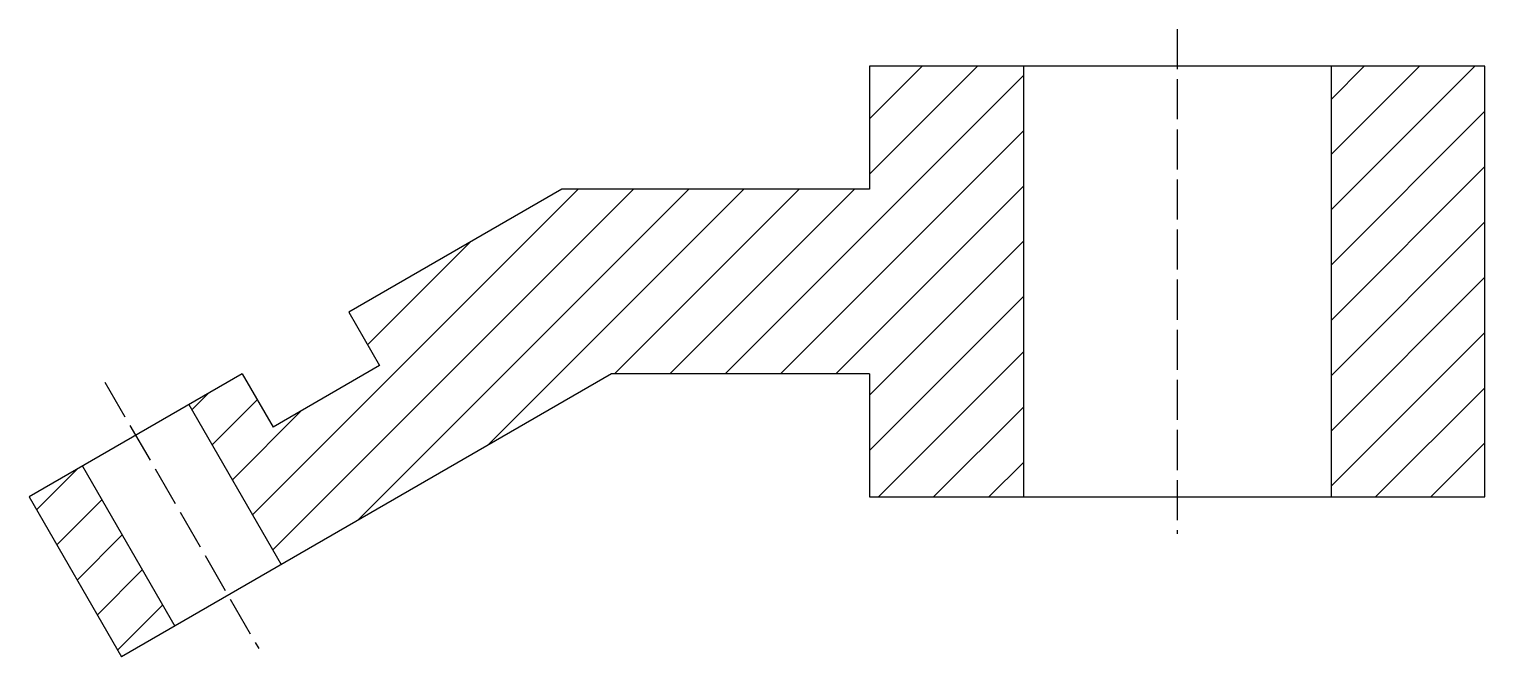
# Model space of a CAD drawing. Header units: centimetres. Extents: x 15.7 to 37.5, y 8.7 to 18.1.
import ezdxf

# ---------------------------------------------------------------- set-up
doc = ezdxf.new("R2010")
doc.units = ezdxf.units.CM
doc.linetypes.add('ACAD_ISO02W100', pattern=[15, 12, -3])
for name, color, linetype in [('Contur', 1, 'Continuous'), ('Linie punctata', 5, 'ACAD_ISO02W100'), ('Zona hasurata', 4, 'Continuous')]:
    doc.layers.add(name, color=color, linetype=linetype)

msp = doc.modelspace()

# ---------------------------------------------------------------- hatches: boundary and pattern name
at = {"layer": 'Zona hasurata'}
h = msp.add_hatch(dxfattribs=at)
h.set_pattern_fill('ANSI31', color=256, scale=0.18429)
h.set_pattern_definition([(45, (-2.9734, -9.545), (-0.413742, 0.413742), [])])
h.paths.add_polyline_path([(24.39, 12.902), (28.257, 12.902), (28.257, 15.666), (23.649, 15.666), (20.457, 13.824), (20.918, 13.026), (19.322, 12.104), (18.861, 12.902), (18.063, 12.441), (19.446, 10.047)])
h.paths.add_polyline_path([(16.467, 11.52), (15.669, 11.059), (17.052, 8.665), (17.85, 9.126)])
h.paths.add_polyline_path([(30.56, 17.509), (28.257, 17.509), (28.257, 11.059), (30.56, 11.059)])
h.paths.add_polyline_path([(37.471, 17.509), (35.167, 17.509), (35.167, 11.059), (37.471, 11.059)])

# ---------------------------------------------------------------- linework, layer by layer
at = {"layer": 'Contur'}
for p, q in [((37.471, 17.509), (28.257, 17.509)), ((28.257, 17.509), (28.257, 15.666)), ((30.56, 17.509), (30.56, 11.059)), ((35.167, 17.509), (35.167, 11.059)), ((37.471, 11.059), (37.471, 17.509)), ((23.649, 15.666), (20.457, 13.824)), ((28.257, 15.666), (23.649, 15.666)), ((20.457, 13.824), (20.918, 13.026)), ((18.861, 12.902), (15.669, 11.059)), ((24.39, 12.902), (17.052, 8.665)), ((18.861, 12.902), (19.322, 12.104)), ((20.918, 13.026), (19.322, 12.104)), ((28.257, 12.902), (24.39, 12.902)), ((28.257, 12.902), (28.257, 11.059)), ((18.063, 12.441), (19.446, 10.047)), ((16.467, 11.52), (17.85, 9.126)), ((15.669, 11.059), (17.052, 8.665)), ((28.257, 11.059), (37.471, 11.059))]:
    msp.add_line(p, q, dxfattribs=at)
at = {"layer": 'Linie punctata', "ltscale": 0.05}
for p, q in [((32.864, 18.062), (32.864, 10.506)), ((16.805, 12.779), (19.108, 8.789))]:
    msp.add_line(p, q, dxfattribs=at)

doc.saveas('drawing.dxf')
